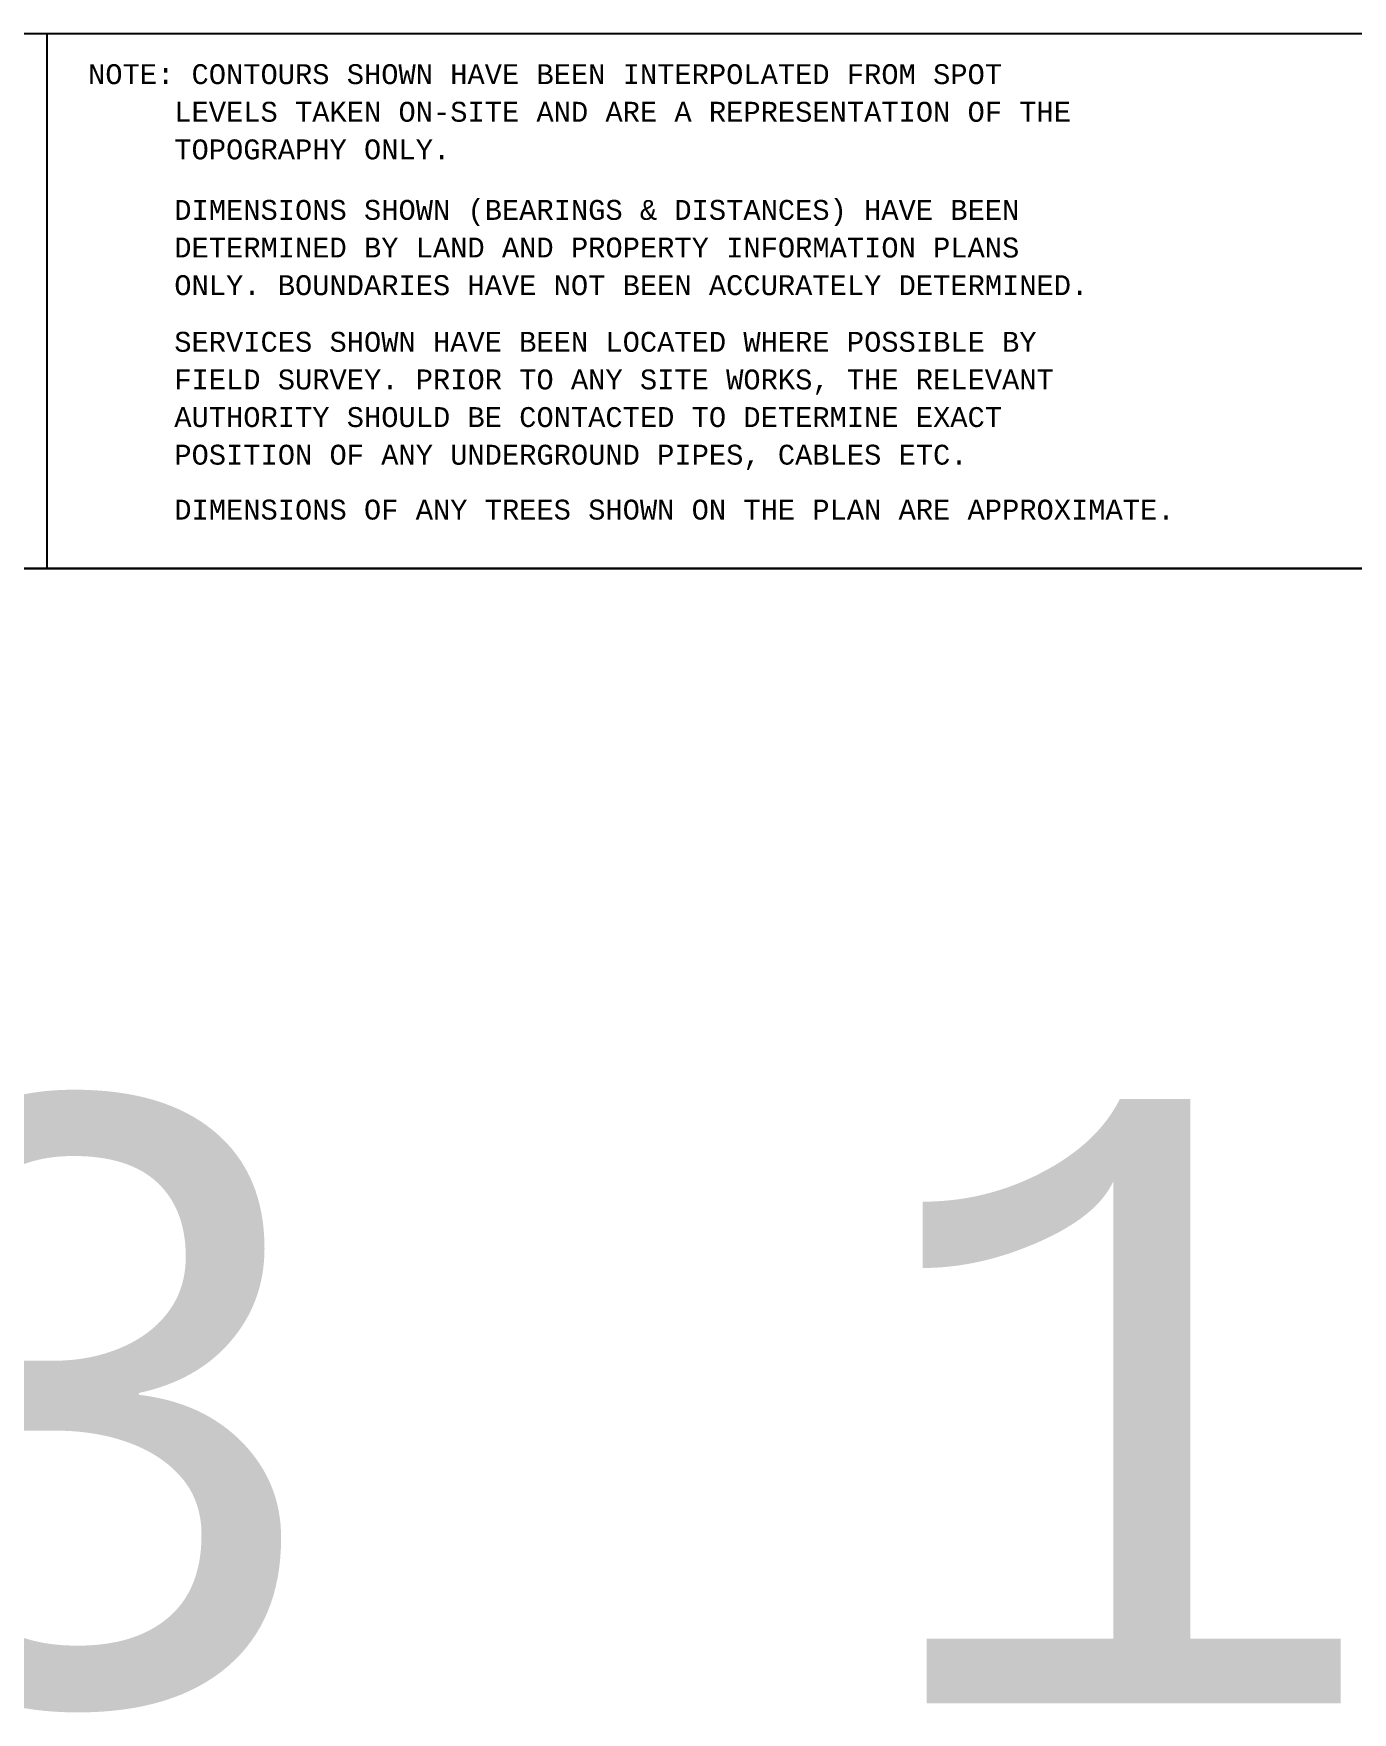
# Model space of a CAD drawing. Extents: x 477 to 783, y 495 to 674.
# Drawn here: x 594.46 to 612.33, y 600.39 to 623.14 of the extents above; entities that cross this region are included whole.
import ezdxf
from ezdxf.enums import TextEntityAlignment as Align

# ---------------------------------------------------------------- set-up
doc = ezdxf.new("R2010")
doc.units = 0
doc.layers.add('11', color=7, linetype='CONTINUOUS')
doc.styles.add('MONOTXT', font='MONOTXT', dxfattribs={"height": 0.2})
doc.styles.add('ROMANC', font='ROMANC', dxfattribs={"height": 0.2})

# ---------------------------------------------------------------- blocks, each defined once
blk = doc.blocks.new('CONTNO')
at = {"layer": '11', "color": 2, "linetype": 'CONTINUOUS', "style": 'MONOTXT'}
for s, p in [('NOTE: CONTOURS SHOWN HAVE BEEN INTERPOLATED FROM SPOT', (0, 0)), ('     LEVELS TAKEN ON-SITE AND ARE A REPRESENTATION OF THE', (0, -0.85)), ('     TOPOGRAPHY ONLY.', (0, -1.7)), ('     DIMENSIONS SHOWN (BEARINGS & DISTANCES) HAVE BEEN', (0, -3.067)), ('     DETERMINED BY LAND AND PROPERTY INFORMATION PLANS', (0, -3.917)), ('     ONLY. BOUNDARIES HAVE NOT BEEN ACCURATELY DETERMINED.', (0, -4.767)), ('     SERVICES SHOWN HAVE BEEN LOCATED WHERE POSSIBLE BY', (0, -6.047)), ('     FIELD SURVEY. PRIOR TO ANY SITE WORKS, THE RELEVANT', (0, -6.897)), ('     AUTHORITY SHOULD BE CONTACTED TO DETERMINE EXACT', (0, -7.747)), ('     POSITION OF ANY UNDERGROUND PIPES, CABLES ETC.', (0, -8.597)), ('     DIMENSIONS OF ANY TREES SHOWN ON THE PLAN ARE APPROXIMATE.', (0, -9.838))]:
    blk.add_text(s, height=0.45, dxfattribs=at).set_placement(p, align=Align.MIDDLE_LEFT)
blk = doc.blocks.new('*O12')
at = {"layer": '11', "color": 6, "linetype": 'CONTINUOUS'}
for p, q in [((-38.999, -10.994), (38.95, -10.994)), ((-23.413, -10.994), (-23.413, -18.243)), ((-39, -18.243), (38.95, -18.243))]:
    blk.add_line(p, q, dxfattribs=at)
at = {"layer": '11', "color": 1, "linetype": 'CONTINUOUS'}
blk.add_line((38.95, -18.243), (-39.003, -18.243), dxfattribs=at)
at = {"layer": '11', "color": 2, "linetype": 'CONTINUOUS', "xscale": 0.600001, "yscale": 0.600001}
blk.add_blockref('CONTNO', (-22.856, -11.544), dxfattribs=at)
at = {"layer": '11', "color": 4, "linetype": 'CONTINUOUS', "style": 'MONOTXT'}
blk.add_text('A3 1:200', height=8.192, dxfattribs=at).set_placement((-5.31, -29.53), align=Align.MIDDLE)
at = {"layer": '11', "color": 4, "linetype": 'CONTINUOUS', "style": 'MONOTXT', "width": 0.799582}
for tag in ['TAG10', 'TAG20', 'TAG30', 'TAG50', 'TAG60']:
    blk.add_attdef(tag, text='', height=0.479, dxfattribs=at).set_placement((0, 0), align=Align.MIDDLE_LEFT)
at = {"layer": '11', "color": 4, "linetype": 'CONTINUOUS', "style": 'ROMANC'}
for tag, height in [('TAG40', 0.48), ('TAG70', 0.56)]:
    blk.add_attdef(tag, text='', height=height, dxfattribs=at).set_placement((0, 0), align=Align.MIDDLE_LEFT)
at = {"layer": '11', "color": 1, "linetype": 'CONTINUOUS', "style": 'MONOTXT'}
blk.add_attdef('TAG00', text='', height=0.4, dxfattribs=at).set_placement((0, 0), align=Align.TOP_CENTER)

msp = doc.modelspace()

# ---------------------------------------------------------------- block references
at = {"layer": '11', "color": 30, "linetype": 'CONTINUOUS'}
msp.add_blockref('*O12', (618.055, 634.138), dxfattribs=at)

doc.saveas('drawing.dxf')
